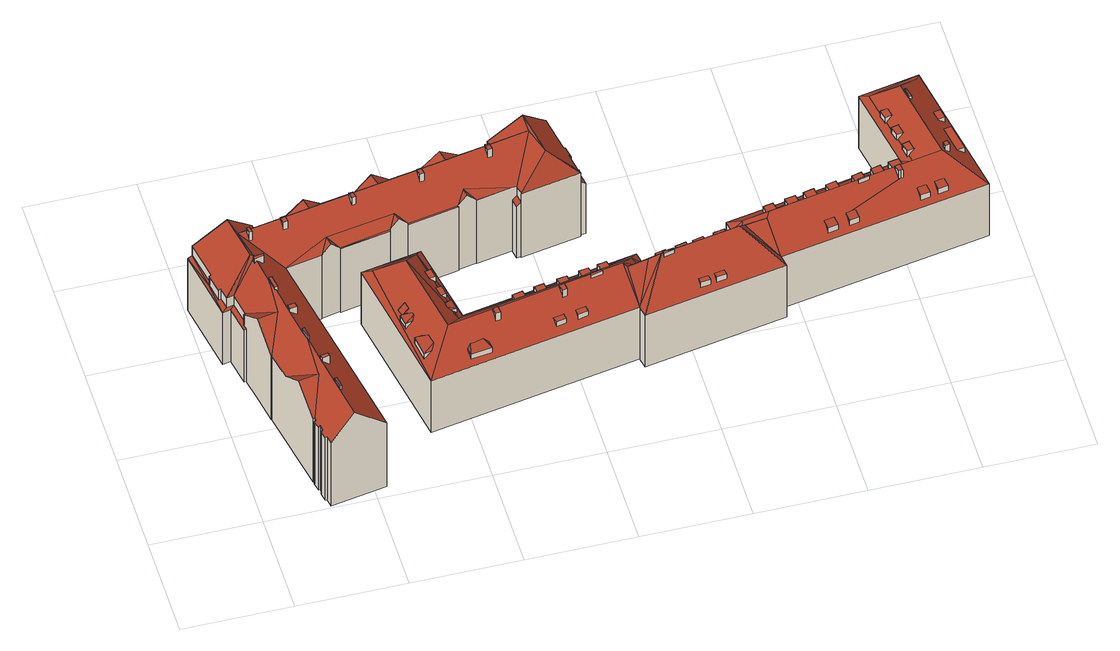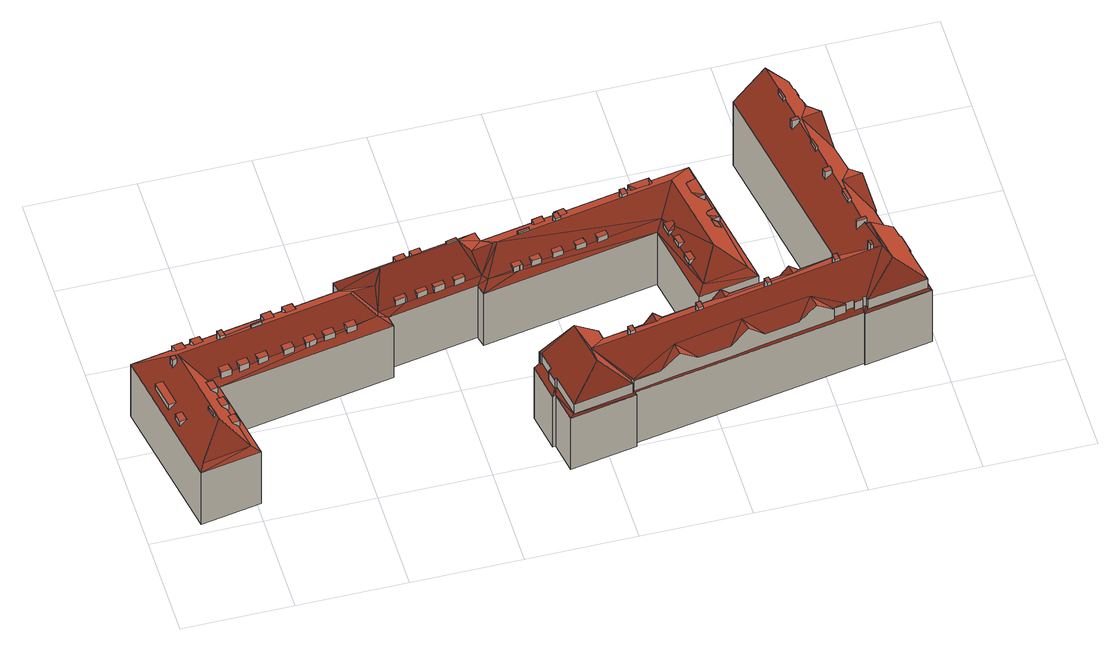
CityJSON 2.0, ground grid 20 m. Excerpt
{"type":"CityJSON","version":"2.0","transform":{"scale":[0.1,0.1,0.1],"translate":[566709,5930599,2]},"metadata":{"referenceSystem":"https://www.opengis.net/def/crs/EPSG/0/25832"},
"CityObjects":{
"building1":{"type":"Building","attributes":{"Grundfläche 2D":"1214.662482","Grundhöhe NN":"2.656"},"children":["building1-1","building1-2","building1-3","building1-4","building1-5","building1-6","building1-7","building1-8","building1-9","building1-10","building1-11"],"geometry":[{"type":"Solid","lod":"3","boundaries":[[[[0,1,2,3,4,5,6,7,8,9,10]],[[11,12,1]],[[12,13,1]],[[14,15,16,17,18,19,2,1,13,20]],[[21,13,12]],[[22,13,21]],[[23,24,22]],[[24,20,13,22]],[[25,20,24]],[[14,26,27,15]],[[28,17,29]],[[17,16,29]],[[30,19,31]],[[32,33,34]],[[35,33,32]],[[36,37,38]],[[36,39,40,37]],[[3,2,41]],[[42,43,19]],[[44,23,22]],[[14,20,25]],[[45,16,15]],[[29,16,45]],[[18,46,47,42,19]],[[31,19,43,48]],[[49,42,47]],[[49,50,51,52,42]],[[53,43,42,52,54,55,56,57]],[[48,43,53]],[[58,34,30]],[[34,33,30]],[[59,60,61,62,63,64,65,2,19,30,33,66]],[[35,67,66,33]],[[68,59,66,69]],[[70,60,71]],[[60,59,71]],[[72,66,67]],[[69,66,72]],[[73,59,68]],[[73,74,71,59]],[[65,75,76,2]],[[41,2,76]],[[77,76,75]],[[78,79,80,81,82,41,76,77]],[[83,41,82]],[[83,3,41]],[[4,3,83,84,85,6,5]],[[6,85,86,38,37,9,8,7]],[[87,10,9,37,40,88,89,90,91,92,93,94,95]],[[85,84,96,97,98]],[[98,99,86,85]],[[100,101,102,103,104,105]],[[106,107,105,104]],[[107,106,108,109,110]],[[111,112,110]],[[112,113,110]],[[113,107,110]],[[114,113,112]],[[115,113,114]],[[114,116,117,115]],[[116,118,119,117]],[[117,119,120,121,122,123,124,125,126,127,128,129,130,131,132]],[[133,134,132,131]],[[135,134,133]],[[136,134,135]],[[137,138,135]],[[138,136,135]],[[139,138,137]],[[140,138,139]],[[141,142,140,139,143,144,145,146]],[[147,148,149,150]],[[142,141,151,152]],[[140,142,152,153]],[[138,140,153,154]],[[136,138,154,155]],[[134,136,155,156]],[[132,134,156,157]],[[117,132,157,158]],[[115,117,158,159]],[[113,115,159,160]],[[107,113,160,161]],[[105,107,161,162]],[[100,105,162,163]],[[101,100,163,164]],[[147,150,165,166]],[[148,147,166,167]],[[1,0,168,169]],[[11,1,169,170]],[[12,11,170,171]],[[22,21,12,171,172]],[[44,22,172,173]],[[23,44,173,174]],[[24,23,174,175]],[[14,25,24,175,176]],[[26,14,176,177]],[[27,26,177,178]],[[15,27,178,179]],[[29,45,15,179,180]],[[28,29,180,181]],[[149,18,17,28,181,165,150]],[[182,47,46,18,149,148,167]],[[49,47,182,183]],[[51,50,49,183,151,141,146]],[[51,146,145,52]],[[52,145,144,54]],[[54,144,143,55]],[[55,143,139,56]],[[56,139,137,57]],[[57,137,135,53]],[[53,135,133,48]],[[48,133,131,31]],[[31,131,130,30]],[[30,130,129,58]],[[126,125,74,73,68,69,72,67,35,32,34,58,129,128,127]],[[74,125,124,71]],[[71,124,123,70]],[[70,123,122,60]],[[60,122,121,61]],[[61,121,120,62]],[[62,120,119,63]],[[63,119,118,64]],[[64,118,116,65]],[[65,116,114,75]],[[75,114,112,77]],[[77,112,111,78]],[[78,111,110,79]],[[79,110,109,80]],[[80,109,108,81]],[[81,108,106,82]],[[82,106,104,83]],[[83,104,103,84]],[[84,103,102,96]],[[184,185,99,98,97,96,102,101,164]],[[86,99,185,186]],[[39,36,38,86,186,187]],[[40,39,187,188]],[[88,40,188,189]],[[89,88,189,190]],[[90,89,190,191]],[[91,90,191,192]],[[92,91,192,193]],[[93,92,193,194]],[[94,93,194,195]],[[87,95,196,197]],[[95,94,195,196]],[[168,0,10,87,197]],[[180,179,178,177,176,175,174,173,172,171,170,169,168,197,196,195,194,193,192,191,190,189,188,187,186,185,184,164,163,162,161,160,159,158,157,156,155,154,153,152,151,183,182,167,166,165,181]]]],"semantics":{"surfaces":[{"type":"RoofSurface"},{"type":"WallSurface"},{"type":"GroundSurface"}],"values":[[0,0,0,0,0,0,0,0,0,0,0,0,0,0,0,0,0,0,0,0,0,0,0,0,0,0,0,0,0,0,0,0,0,0,0,0,0,0,0,0,0,0,0,0,0,0,0,0,0,0,0,0,0,0,0,0,0,0,0,0,0,0,0,0,0,0,0,0,0,0,0,1,1,1,1,1,1,1,1,1,1,1,1,1,1,1,1,1,1,1,1,1,1,1,1,1,1,1,1,1,1,1,1,1,1,1,1,1,1,1,1,1,1,1,1,1,1,1,1,1,1,1,1,1,1,1,1,1,1,1,1,1,1,1,1,1,1,1,1,1,1,1,1,1,1,1,2]]}}]},
"building1-1":{"type":"BuildingInstallation","parents":["building1"],"geometry":[{"type":"MultiSurface","lod":"3","boundaries":[[[198,199,200,201]],[[201,200,202,203]],[[198,201,203,204]],[[199,198,204,205]],[[200,199,205,202]]],"semantics":{"surfaces":[{"type":"RoofSurface"},{"type":"WallSurface"}],"values":[0,1,1,1,1]}}]},
"building1-2":{"type":"BuildingInstallation","parents":["building1"],"geometry":[{"type":"MultiSurface","lod":"3","boundaries":[[[206,207,208,209]],[[210,8,207,206]],[[8,9,208,207]],[[9,211,209,208]],[[210,206,209,211,212]]],"semantics":{"surfaces":[{"type":"RoofSurface"},{"type":"WallSurface"}],"values":[0,1,1,1,1]}}]},
"building1-3":{"type":"BuildingInstallation","parents":["building1"],"geometry":[{"type":"MultiSurface","lod":"3","boundaries":[[[213,214,215,216]],[[216,215,217,218]],[[213,216,218,219]],[[214,213,219,220]],[[215,214,220,217]]],"semantics":{"surfaces":[{"type":"RoofSurface"},{"type":"WallSurface"}],"values":[0,1,1,1,1]}}]},
"building1-4":{"type":"BuildingInstallation","parents":["building1"],"geometry":[{"type":"MultiSurface","lod":"3","boundaries":[[[221,222,223,224]],[[224,223,225,226]],[[226,227,221,224]],[[222,221,227,228]],[[228,225,223,222]]],"semantics":{"surfaces":[{"type":"RoofSurface"},{"type":"WallSurface"}],"values":[0,1,1,1,1]}}]},
"building1-5":{"type":"BuildingInstallation","parents":["building1"],"geometry":[{"type":"MultiSurface","lod":"3","boundaries":[[[229,230,231,232,233]],[[234,6,231,230]],[[6,235,232,231]],[[235,7,236,229,233,232]],[[236,234,230,229]]],"semantics":{"surfaces":[{"type":"RoofSurface"},{"type":"WallSurface"}],"values":[0,1,1,1,1]}}]},
"building1-6":{"type":"BuildingInstallation","parents":["building1"],"geometry":[{"type":"MultiSurface","lod":"3","boundaries":[[[237,238,239,240]],[[240,239,241,242]],[[237,240,242,243]],[[238,237,243,244]],[[239,238,244,241]]],"semantics":{"surfaces":[{"type":"RoofSurface"},{"type":"WallSurface"}],"values":[0,1,1,1,1]}}]},
"building1-7":{"type":"BuildingInstallation","parents":["building1"],"geometry":[{"type":"MultiSurface","lod":"3","boundaries":[[[245,246,247,248,249]],[[5,250,247,246,251]],[[250,252,248,247]],[[245,249,248,252,4,253]],[[253,251,246,245]]],"semantics":{"surfaces":[{"type":"RoofSurface"},{"type":"WallSurface"}],"values":[0,1,1,1,1]}}]},
"building1-8":{"type":"BuildingInstallation","parents":["building1"],"geometry":[{"type":"MultiSurface","lod":"3","boundaries":[[[254,255,256,257]],[[257,256,258,259]],[[254,257,259,260]],[[255,254,260,261]],[[256,255,261,258]]],"semantics":{"surfaces":[{"type":"RoofSurface"},{"type":"WallSurface"}],"values":[0,1,1,1,1]}}]},
"building1-9":{"type":"BuildingInstallation","parents":["building1"],"geometry":[{"type":"MultiSurface","lod":"3","boundaries":[[[262,263,264,265]],[[265,264,266,267]],[[262,265,267,268]],[[263,262,268,269]],[[264,263,269,266]]],"semantics":{"surfaces":[{"type":"RoofSurface"},{"type":"WallSurface"}],"values":[0,1,1,1,1]}}]},
"building1-10":{"type":"BuildingInstallation","parents":["building1"],"geometry":[{"type":"MultiSurface","lod":"3","boundaries":[[[270,271,272,273,274]],[[275,272,271,276,277]],[[275,278,273,272]],[[279,270,274,273,278,280]],[[271,270,279,276]]],"semantics":{"surfaces":[{"type":"RoofSurface"},{"type":"WallSurface"}],"values":[0,1,1,1,1]}}]},
"building1-11":{"type":"BuildingInstallation","parents":["building1"],"geometry":[{"type":"MultiSurface","lod":"3","boundaries":[[[281,282,283,284]],[[284,283,285,286]],[[281,284,286,287]],[[282,281,287,288]],[[283,282,288,285]]],"semantics":{"surfaces":[{"type":"RoofSurface"},{"type":"WallSurface"}],"values":[0,1,1,1,1]}}]},
"building2":{"type":"Building","attributes":{"Grundfläche 2D":"1544.522096","Grundhöhe NN":"2.729"},"children":["building2-1","building2-2","building2-3","building2-4","building2-5","building2-6","building2-7","building2-8","building2-9","building2-10","building2-11","building2-12","building2-13","building2-14","building2-15","building2-16","building2-17","building2-18","building2-19","building2-20","building2-21","building2-22","building2-23","building2-24","building2-25","building2-26","building2-27","building2-28","building2-29","building2-30","building2-31","building2-32","building2-33","building2-34","building2-35","building2-36","building2-37","building2-38","building2-39","building2-40","building2-41"],"geometry":[{"type":"Solid","lod":"3","boundaries":[[[[289,290,291,292]],[[290,293,291]],[[294,289,292]],[[295,296,297]],[[297,298,299]],[[297,296,298]],[[300,301,295,302],[303,304,305,306,307,308,309]],[[301,310,296,295],[293,290,289,294,311,312]],[[302,313,300]],[[302,314,313]],[[315,316,317]],[[316,318,317]],[[319,320,315]],[[320,321,315]],[[315,321,322,316]],[[299,298,319]],[[323,324,325,326,327,328,329,330,320,319,331,332]],[[322,321,330,333,316]],[[330,321,320]],[[300,331,301]],[[334,335,336,337]],[[309,308,307,338,339]],[[307,306,338]],[[303,309,339]],[[340,341,342,343,344,345,346,347,348,349,350,351,352,353,354,355,356,357]],[[358,359,302]],[[302,359,314]],[[358,360,361,359]],[[362,361,360]],[[362,363,361]],[[364,362,365,356,355],[366,367,368,367]],[[367,366,367,368]],[[362,364,363]],[[356,365,369,370,371],[337,336,372,373]],[[374,375,369]],[[369,375,370]],[[376,357,377,378,379,380,381,382,375,374]],[[383,384,385,386,387,388,376,389,354]],[[348,347,346,345,344,343,342,341,340,357,376,388]],[[385,384,383,354,353,352,351,350,349,348,388,387,386]],[[390,354,389]],[[390,391,354]],[[392,393,391,390,394]],[[394,395,394,392]],[[396,397,398,399,395,394,390,317,318,400]],[[314,318,313]],[[359,318,314]],[[393,392,401,394,395,399,398,397,396,400,318,359,361,391]],[[392,394,401]],[[363,391,361]],[[364,391,363]],[[329,328,327,326,325,324,323,332,331,300,316,333,330]],[[402,403,404,405,406,407,331,319,298]],[[408,409,310,301,331]],[[405,404,403,402,298,310,409,408,331,407,406]],[[298,296,310]],[[313,318,300]],[[300,318,316]],[[355,354,391,364]],[[375,382,381,380,379,378,377,357,356,371]],[[370,375,371]],[[292,291,312,311]],[[292,311,294]],[[293,312,291]],[[335,372,336]],[[337,373,334]],[[335,334,373,372]],[[339,338,305,304]],[[339,304,303]],[[306,305,338]],[[410,411,295,297]],[[411,412,302,295]],[[412,413,358,302]],[[413,414,360,358]],[[414,415,362,360]],[[415,416,365,362]],[[416,417,369,365]],[[417,418,374,369]],[[418,419,376,374]],[[419,420,389,376]],[[420,421,390,389]],[[421,422,317,390]],[[422,423,315,317]],[[423,424,319,315]],[[424,425,299,319]],[[425,410,297,299]],[[414,413,412,411,410,425,424,423,422,421,420,419,418,417,416,415]]]],"semantics":{"surfaces":[{"type":"RoofSurface"},{"type":"WallSurface"},{"type":"GroundSurface"}],"values":[[0,0,0,0,0,0,0,0,0,0,0,0,0,0,0,0,0,0,0,0,0,0,0,0,0,0,0,0,0,0,0,0,0,0,0,0,0,0,0,0,0,0,0,0,0,0,0,0,0,0,0,0,0,0,0,0,0,0,0,0,0,1,1,1,1,1,1,1,1,1,1,1,1,1,1,1,1,1,1,1,1,1,1,1,1,1,2]]}}]},
"building2-1":{"type":"BuildingInstallation","parents":["building2"],"geometry":[{"type":"MultiSurface","lod":"3","boundaries":[[[426,427,401,428,429,430,431]],[[427,426,432]],[[433,429,428,434,393]],[[433,392,394,431,430,429]],[[394,432,426,431]]],"semantics":{"surfaces":[{"type":"RoofSurface"},{"type":"WallSurface"}],"values":[0,1,1,1,1]}}]},
"building2-2":{"type":"BuildingInstallation","parents":["building2"],"geometry":[{"type":"MultiSurface","lod":"3","boundaries":[[[435,436,437,438,439,440,441]],[[437,436,442,330]],[[443,440,439,438,333,322]],[[443,321,441,440]],[[321,320,435,441]],[[320,442,436,435]]],"semantics":{"surfaces":[{"type":"RoofSurface"},{"type":"WallSurface"}],"values":[0,1,1,1,1,1]}}]},
"building2-3":{"type":"BuildingInstallation","parents":["building2"],"geometry":[{"type":"MultiSurface","lod":"3","boundaries":[[[444,445,446,447,448]],[[448,447,449,385,351]],[[450,446,445,444,350,386]],[[450,449,447,446]]],"semantics":{"surfaces":[{"type":"RoofSurface"},{"type":"WallSurface"}],"values":[0,1,1,1]}}]},
"building2-4":{"type":"BuildingInstallation","parents":["building2"],"geometry":[{"type":"MultiSurface","lod":"3","boundaries":[[[451,452,453,454]],[[454,453,455,456]],[[454,456,451]],[[452,455,453]]],"semantics":{"surfaces":[{"type":"RoofSurface"},{"type":"WallSurface"}],"values":[0,1,1,1]}}]},
"building2-5":{"type":"BuildingInstallation","parents":["building2"],"geometry":[{"type":"MultiSurface","lod":"3","boundaries":[[[457,458,459,460,461]],[[462,463,458,457]],[[459,458,463,464]],[[457,461,462]]],"semantics":{"surfaces":[{"type":"RoofSurface"},{"type":"WallSurface"}],"values":[0,1,1,1]}}]},
"building2-6":{"type":"BuildingInstallation","parents":["building2"],"geometry":[{"type":"MultiSurface","lod":"3","boundaries":[[[465,466,467,468]],[[468,467,469,332]],[[466,465,323,470]],[[470,469,467,466]]],"semantics":{"surfaces":[{"type":"RoofSurface"},{"type":"WallSurface"}],"values":[0,1,1,1]}}]},
"building2-7":{"type":"BuildingInstallation","parents":["building2"],"geometry":[{"type":"MultiSurface","lod":"3","boundaries":[[[471,472,473,474]],[[474,473,475,476]],[[471,474,476,477]],[[472,471,477,478]],[[473,472,478,475]]],"semantics":{"surfaces":[{"type":"RoofSurface"},{"type":"WallSurface"}],"values":[0,1,1,1,1]}}]},
"building2-8":{"type":"BuildingInstallation","parents":["building2"],"geometry":[{"type":"MultiSurface","lod":"3","boundaries":[[[479,480,481,482]],[[377,483,482,481,484]],[[480,479,378,485]],[[485,484,481,480]]],"semantics":{"surfaces":[{"type":"RoofSurface"},{"type":"WallSurface"}],"values":[0,1,1,1]}}]},
"building2-9":{"type":"BuildingInstallation","parents":["building2"],"geometry":[{"type":"MultiSurface","lod":"3","boundaries":[[[486,487,488,489,490,491]],[[488,487,492,367]],[[489,488,367,493]],[[494,491,490,489,493,366]],[[486,491,494,495]],[[487,486,495,492]]],"semantics":{"surfaces":[{"type":"RoofSurface"},{"type":"WallSurface"}],"values":[0,1,1,1,1,1]}}]},
"building2-10":{"type":"BuildingInstallation","parents":["building2"],"geometry":[{"type":"MultiSurface","lod":"3","boundaries":[[[496,497,409,498]],[[499,496,498,500]],[[499,500,501]],[[497,496,502,406]],[[503,499,501,408,407]],[[503,502,496,499]]],"semantics":{"surfaces":[{"type":"RoofSurface"},{"type":"WallSurface"}],"values":[0,0,0,1,1,1]}}]},
"building2-11":{"type":"BuildingInstallation","parents":["building2"],"geometry":[{"type":"MultiSurface","lod":"3","boundaries":[[[504,505,506,507]],[[507,506,508,343]],[[509,505,504,510,342]],[[509,508,506,505]]],"semantics":{"surfaces":[{"type":"RoofSurface"},{"type":"WallSurface"}],"values":[0,1,1,1]}}]},
"building2-12":{"type":"BuildingInstallation","parents":["building2"],"geometry":[{"type":"MultiSurface","lod":"3","boundaries":[[[511,512,513,514]],[[514,513,515,516]],[[514,516,511]],[[512,515,513]]],"semantics":{"surfaces":[{"type":"RoofSurface"},{"type":"WallSurface"}],"values":[0,1,1,1]}}]},
"building2-13":{"type":"BuildingInstallation","parents":["building2"],"geometry":[{"type":"MultiSurface","lod":"3","boundaries":[[[517,518,519,520,521,522]],[[523,387,349,522,521,520]],[[518,517,348,524]],[[524,388,519,518]],[[388,523,520,519]]],"semantics":{"surfaces":[{"type":"RoofSurface"},{"type":"WallSurface"}],"values":[0,1,1,1,1]}}]},
"building2-14":{"type":"BuildingInstallation","parents":["building2"],"geometry":[{"type":"MultiSurface","lod":"3","boundaries":[[[525,526,527,528,529]],[[525,529,528,530,379]],[[527,526,380,531]],[[531,530,528,527]]],"semantics":{"surfaces":[{"type":"RoofSurface"},{"type":"WallSurface"}],"values":[0,1,1,1]}}]},
"building2-15":{"type":"BuildingInstallation","parents":["building2"],"geometry":[{"type":"MultiSurface","lod":"3","boundaries":[[[532,533,534,535]],[[533,536,534]],[[535,537,532]],[[533,532,537,536]]],"semantics":{"surfaces":[{"type":"RoofSurface"},{"type":"WallSurface"}],"values":[0,1,1,1]}}]},
"building2-16":{"type":"BuildingInstallation","parents":["building2"],"geometry":[{"type":"MultiSurface","lod":"3","boundaries":[[[538,539,540,541]],[[541,540,542,345]],[[539,538,344,543]],[[543,542,540,539]]],"semantics":{"surfaces":[{"type":"RoofSurface"},{"type":"WallSurface"}],"values":[0,1,1,1]}}]},
"building2-17":{"type":"BuildingInstallation","parents":["building2"],"geometry":[{"type":"MultiSurface","lod":"3","boundaries":[[[544,545,546,547]],[[546,548,404,547]],[[545,544,405,549]],[[549,548,546,545]]],"semantics":{"surfaces":[{"type":"RoofSurface"},{"type":"WallSurface"}],"values":[0,1,1,1]}}]},
"building2-18":{"type":"BuildingInstallation","parents":["building2"],"geometry":[{"type":"MultiSurface","lod":"3","boundaries":[[[550,551,552,553]],[[553,552,554,328]],[[551,550,329,555]],[[555,554,552,551]]],"semantics":{"surfaces":[{"type":"RoofSurface"},{"type":"WallSurface"}],"values":[0,1,1,1]}}]},
"building2-19":{"type":"BuildingInstallation","parents":["building2"],"geometry":[{"type":"MultiSurface","lod":"3","boundaries":[[[556,557,558,559,560,561]],[[556,561,560,562,402]],[[559,558,557,403,563]],[[560,559,563,562]]],"semantics":{"surfaces":[{"type":"RoofSurface"},{"type":"WallSurface"}],"values":[0,1,1,1]}}]},
"building2-20":{"type":"BuildingInstallation","parents":["building2"],"geometry":[{"type":"MultiSurface","lod":"3","boundaries":[[[564,565,566,567]],[[567,566,568,569]],[[566,565,570,568]],[[564,567,569,571]],[[565,564,571,570]]],"semantics":{"surfaces":[{"type":"RoofSurface"},{"type":"WallSurface"}],"values":[0,1,1,1,1]}}]},
"building2-21":{"type":"BuildingInstallation","parents":["building2"],"geometry":[{"type":"MultiSurface","lod":"3","boundaries":[[[572,573,574,575]],[[575,574,576,577]],[[572,575,577,578]],[[573,572,578,579]],[[574,573,579,576]]],"semantics":{"surfaces":[{"type":"RoofSurface"},{"type":"WallSurface"}],"values":[0,1,1,1,1]}}]},
"building2-22":{"type":"BuildingInstallation","parents":["building2"],"geometry":[{"type":"MultiSurface","lod":"3","boundaries":[[[580,581,582,583]],[[581,584,582]],[[585,580,583]],[[583,582,586,587]],[[583,587,585]],[[584,586,582]]],"semantics":{"surfaces":[{"type":"RoofSurface"},{"type":"WallSurface"}],"values":[0,0,0,1,1,1]}}]},
"building2-23":{"type":"BuildingInstallation","parents":["building2"],"geometry":[{"type":"MultiSurface","lod":"3","boundaries":[[[588,589,590,591]],[[591,590,592,347]],[[589,588,346,593]],[[593,592,590,589]]],"semantics":{"surfaces":[{"type":"RoofSurface"},{"type":"WallSurface"}],"values":[0,1,1,1]}}]},
"building2-24":{"type":"BuildingInstallation","parents":["building2"],"geometry":[{"type":"MultiSurface","lod":"3","boundaries":[[[594,595,596,597]],[[597,596,598,599]],[[594,597,599,600]],[[595,594,600,601]],[[596,595,601,598]]],"semantics":{"surfaces":[{"type":"RoofSurface"},{"type":"WallSurface"}],"values":[0,1,1,1,1]}}]},
"building2-25":{"type":"BuildingInstallation","parents":["building2"],"geometry":[{"type":"MultiSurface","lod":"3","boundaries":[[[602,603,604,605]],[[605,604,606,607]],[[602,605,607,608]],[[603,602,608,609]],[[604,603,609,606]]],"semantics":{"surfaces":[{"type":"RoofSurface"},{"type":"WallSurface"}],"values":[0,1,1,1,1]}}]},
"building2-26":{"type":"BuildingInstallation","parents":["building2"],"geometry":[{"type":"MultiSurface","lod":"3","boundaries":[[[610,611,612,613,614]],[[614,613,615,326]],[[616,612,611,610,327]],[[616,615,613,612]]],"semantics":{"surfaces":[{"type":"RoofSurface"},{"type":"WallSurface"}],"values":[0,1,1,1]}}]},
"building2-27":{"type":"BuildingInstallation","parents":["building2"],"geometry":[{"type":"MultiSurface","lod":"3","boundaries":[[[617,618,619,620]],[[617,620,621,399]],[[619,618,395,622]],[[620,619,622,621]]],"semantics":{"surfaces":[{"type":"RoofSurface"},{"type":"WallSurface"}],"values":[0,1,1,1]}}]},
"building2-28":{"type":"BuildingInstallation","parents":["building2"],"geometry":[{"type":"MultiSurface","lod":"3","boundaries":[[[623,624,625,626,627,628]],[[623,628,627,629,324]],[[626,625,624,325,630]],[[627,626,630,629]]],"semantics":{"surfaces":[{"type":"RoofSurface"},{"type":"WallSurface"}],"values":[0,1,1,1]}}]},
"building2-29":{"type":"BuildingInstallation","parents":["building2"],"geometry":[{"type":"MultiSurface","lod":"3","boundaries":[[[631,632,633,634]],[[634,633,635,636]],[[631,634,636,637]],[[632,631,637,638]],[[633,632,638,635]]],"semantics":{"surfaces":[{"type":"RoofSurface"},{"type":"WallSurface"}],"values":[0,1,1,1,1]}}]},
"building2-30":{"type":"BuildingInstallation","parents":["building2"],"geometry":[{"type":"MultiSurface","lod":"3","boundaries":[[[639,640,641,642]],[[642,641,643,644]],[[639,642,644,645]],[[640,639,645,646]],[[641,640,646,643]]],"semantics":{"surfaces":[{"type":"RoofSurface"},{"type":"WallSurface"}],"values":[0,1,1,1,1]}}]},
"building2-31":{"type":"BuildingInstallation","parents":["building2"],"geometry":[{"type":"MultiSurface","lod":"3","boundaries":[[[647,648,649,650]],[[651,652,649,648]],[[650,649,652]],[[648,647,368,651]]],"semantics":{"surfaces":[{"type":"RoofSurface"},{"type":"WallSurface"}],"values":[0,1,1,1]}}]},
"building2-32":{"type":"BuildingInstallation","parents":["building2"],"geometry":[{"type":"MultiSurface","lod":"3","boundaries":[[[653,654,655,656]],[[656,655,657,658]],[[656,658,653]],[[654,657,655]]],"semantics":{"surfaces":[{"type":"RoofSurface"},{"type":"WallSurface"}],"values":[0,1,1,1]}}]},
"building2-33":{"type":"BuildingInstallation","parents":["building2"],"geometry":[{"type":"MultiSurface","lod":"3","boundaries":[[[659,660,661,662]],[[662,661,663,664]],[[662,664,659]],[[660,663,661]]],"semantics":{"surfaces":[{"type":"RoofSurface"},{"type":"WallSurface"}],"values":[0,1,1,1]}}]},
"building2-34":{"type":"BuildingInstallation","parents":["building2"],"geometry":[{"type":"MultiSurface","lod":"3","boundaries":[[[665,666,667,668]],[[668,667,669,397]],[[666,665,398,670]],[[670,669,667,666]]],"semantics":{"surfaces":[{"type":"RoofSurface"},{"type":"WallSurface"}],"values":[0,1,1,1]}}]},
"building2-35":{"type":"BuildingInstallation","parents":["building2"],"geometry":[{"type":"MultiSurface","lod":"3","boundaries":[[[671,672,673,674,675,676]],[[677,676,675,678,341]],[[340,679,674,673,672,671,680]],[[679,678,675,674]]],"semantics":{"surfaces":[{"type":"RoofSurface"},{"type":"WallSurface"}],"values":[0,1,1,1]}}]},
"building2-36":{"type":"BuildingInstallation","parents":["building2"],"geometry":[{"type":"MultiSurface","lod":"3","boundaries":[[[681,682,683,684]],[[383,353,684,683,685]],[[384,686,682,681,352]],[[686,685,683,682]]],"semantics":{"surfaces":[{"type":"RoofSurface"},{"type":"WallSurface"}],"values":[0,1,1,1]}}]},
"building2-37":{"type":"BuildingInstallation","parents":["building2"],"geometry":[{"type":"MultiSurface","lod":"3","boundaries":[[[687,688,689,690]],[[691,692,687,690]],[[688,687,692,693]],[[690,689,694,691]]],"semantics":{"surfaces":[{"type":"RoofSurface"},{"type":"WallSurface"}],"values":[0,1,1,1]}}]},
"building2-38":{"type":"BuildingInstallation","parents":["building2"],"geometry":[{"type":"MultiSurface","lod":"3","boundaries":[[[695,696,697,698]],[[699,700,697,696]],[[698,697,700,701]],[[696,695,702,699]]],"semantics":{"surfaces":[{"type":"RoofSurface"},{"type":"WallSurface"}],"values":[0,1,1,1]}}]},
"building2-39":{"type":"BuildingInstallation","parents":["building2"],"geometry":[{"type":"MultiSurface","lod":"3","boundaries":[[[703,704,705,706,707]],[[707,706,708,381]],[[709,705,704,703,382]],[[709,708,706,705]]],"semantics":{"surfaces":[{"type":"RoofSurface"},{"type":"WallSurface"}],"values":[0,1,1,1]}}]},
"building2-40":{"type":"BuildingInstallation","parents":["building2"],"geometry":[{"type":"MultiSurface","lod":"3","boundaries":[[[710,711,712,713,714]],[[714,715,400,710]],[[716,713,712,711,396]],[[716,715,714,713]]],"semantics":{"surfaces":[{"type":"RoofSurface"},{"type":"WallSurface"}],"values":[0,1,1,1]}}]},
"building2-41":{"type":"BuildingInstallation","parents":["building2"],"geometry":[{"type":"MultiSurface","lod":"3","boundaries":[[[717,718,719,720]],[[720,719,721,722]],[[717,720,722,723]],[[718,717,723,724]],[[719,718,724,721]]],"semantics":{"surfaces":[{"type":"RoofSurface"},{"type":"WallSurface"}],"values":[0,1,1,1,1]}}]}
},
"vertices":[
[222,23,164],[152,409,164],[81,457,221],[94,400,219],[95,395,219],[96,390,219],[104,342,219],[109,318,219],[127,214,219],[131,195,219],[163,12,219],[218,421,164],[218,422,164],[232,444,182],[377,452,166],[468,468,166],[483,489,182],[568,486,164],[576,487,164],[615,554,221],[357,466,182],[236,426,183],[252,429,165],[344,444,164],[344,446,167],[361,449,184],[377,450,164],[469,467,164],[503,474,164],[503,475,164],[551,590,163],[556,590,164],[466,576,189],[470,553,189],[501,583,163],[432,570,163],[95,119,205],[131,125,205],[86,171,164],[105,65,164],[108,66,164],[88,402,224],[630,499,225],[614,587,225],[253,427,164],[485,471,184],[579,470,164],[579,468,164],[555,599,164],[688,488,164],[687,491,164],[687,495,164],[685,494,165],[663,619,164],[679,531,165],[683,531,160],[679,553,160],[675,552,164],[551,592,161],[221,508,189],[162,517,165],[147,514,165],[146,517,161],[131,514,161],[131,512,164],[124,511,164],[346,530,191],[374,560,163],[248,537,163],[310,548,163],[162,519,162],[184,523,163],[341,554,191],[216,531,189],[184,525,163],[123,519,164],[72,489,224],[14,500,164],[27,428,164],[24,428,161],[30,392,161],[34,392,164],[38,370,164],[51,373,164],[59,327,164],[102,280,205],[76,222,164],[120,4,164],[109,60,164],[106,60,161],[109,45,161],[112,46,165],[114,36,165],[111,35,161],[114,20,161],[117,20,164],[56,326,164],[58,317,171],[66,274,205],[75,222,164],[54,317,134],[58,317,137],[56,326,137],[59,327,141],[51,373,140],[45,368,134],[38,370,140],[30,365,134],[34,392,140],[30,392,138],[24,428,138],[27,428,140],[14,500,141],[6,501,134],[123,519,141],[129,523,134],[124,511,141],[130,519,134],[131,512,144],[131,514,141],[146,517,141],[147,514,146],[162,517,146],[162,519,142],[184,523,142],[184,525,139],[310,548,138],[374,560,137],[466,576,137],[551,592,136],[551,590,140],[556,590,140],[550,593,134],[555,599,140],[549,600,134],[663,619,140],[670,622,134],[675,552,140],[680,563,134],[679,553,138],[685,564,131],[687,491,140],[698,492,131],[683,531,138],[679,531,142],[685,494,142],[687,495,140],[571,469,133],[579,470,141],[576,487,141],[568,486,133],[687,491,7],[698,492,7],[685,564,7],[680,563,7],[670,622,7],[549,600,7],[550,593,7],[130,519,7],[129,523,7],[6,501,7],[30,365,7],[45,368,7],[54,317,7],[58,317,7],[568,486,7],[571,469,7],[579,470,7],[222,23,7],[152,409,7],[218,421,7],[218,422,7],[252,429,7],[253,427,7],[344,444,7],[344,446,7],[377,452,7],[377,450,7],[469,467,7],[468,468,7],[503,475,7],[503,474,7],[579,468,7],[688,488,7],[66,274,7],[75,222,7],[76,222,7],[105,65,7],[108,66,7],[109,60,7],[106,60,7],[109,45,7],[112,46,7],[114,36,7],[111,35,7],[114,20,7],[117,20,7],[120,4,7],
[294,481,226],[292,493,226],[284,492,226],[286,480,226],[284,492,219],[286,480,207],[294,481,207],[292,493,219],
[131,215,226],[127,214,226],[131,195,226],[134,196,226],[131,215,216],[134,196,216],[133,202,216],
[154,70,226],[157,71,226],[153,91,226],[150,90,226],[153,91,216],[150,90,219],[154,70,219],[157,71,215],
[169,458,225],[167,471,225],[159,469,225],[161,457,225],[159,469,219],[161,457,207],[169,458,207],[167,471,219],
[113,319,225],[109,343,225],[104,342,225],[108,318,225],[109,318,225],[109,343,215],[108,318,219],[113,319,215],
[542,539,226],[534,538,226],[536,525,226],[544,526,226],[536,525,206],[544,526,206],[542,539,218],[534,538,219],
[91,394,226],[92,389,226],[109,392,226],[109,397,226],[95,395,226],[109,392,206],[92,389,214],[109,397,206],[91,394,214],
[132,265,226],[130,274,226],[118,272,226],[119,263,226],[118,272,218],[119,263,218],[132,265,207],[130,274,207],
[153,148,227],[140,146,227],[142,139,227],[155,141,227],[142,139,219],[155,141,206],[153,148,206],[140,146,218],
[102,458,230],[97,457,230],[99,447,230],[104,447,230],[102,455,230],[99,447,208],[97,457,218],[97,455,216],[104,447,208],[102,458,218],[102,455,215],
[417,516,225],[409,515,225],[411,502,225],[419,503,225],[411,502,206],[419,503,206],[417,516,218],[409,515,218],
[347,180,162],[343,202,161],[321,207,155],[327,167,155],[334,209,155],[341,170,155],[327,122,135],[295,380,147],[279,392,135],[377,396,147],[388,412,135],[695,249,189],[375,190,189],[709,191,135],[439,165,155],[441,151,142],[403,145,143],[400,158,155],[407,165,160],[416,166,160],[430,169,161],[346,351,189],[327,167,142],[321,207,142],[702,244,183],[741,252,183],[736,310,135],[723,291,149],[740,289,135],[730,277,145],[417,252,135],[666,284,146],[667,284,146],[677,285,147],[523,256,149],[545,260,149],[562,263,149],[586,267,149],[604,270,149],[627,274,149],[644,277,149],[661,280,149],[406,235,149],[504,253,149],[678,283,149],[1328,380,156],[1319,433,156],[1305,431,156],[1314,378,156],[403,145,155],[441,151,155],[1215,381,144],[1196,377,145],[1181,374,145],[1163,371,145],[1146,367,145],[1128,364,146],[1099,358,146],[1081,355,146],[1059,350,147],[1041,347,147],[1025,344,147],[1006,340,148],[985,336,148],[966,332,148],[924,324,149],[964,297,189],[1282,355,189],[1238,385,144],[713,171,135],[761,241,203],[973,218,135],[904,266,203],[969,239,135],[918,284,182],[958,289,183],[1351,308,135],[1205,326,175],[1201,325,175],[1095,285,156],[1302,579,135],[1296,565,142],[1253,515,189],[1319,433,144],[1328,380,144],[1192,559,135],[1206,548,142],[1221,398,135],[1235,398,144],[1231,417,144],[1227,439,143],[1223,457,143],[1219,482,143],[1215,499,143],[966,334,147],[984,339,146],[1005,344,145],[1024,349,144],[1039,352,143],[1053,356,143],[901,340,135],[905,319,135],[920,311,145],[872,303,145],[888,306,145],[871,303,145],[849,299,145],[780,286,145],[798,290,145],[818,293,145],[830,295,145],[761,283,145],[884,295,158],[386,347,148],[389,329,148],[393,306,148],[397,288,148],[399,272,149],[403,252,149],[398,251,154],[391,265,159],[279,392,7],[327,122,7],[709,191,7],[713,171,7],[973,218,7],[969,239,7],[1351,308,7],[1302,579,7],[1192,559,7],[1221,398,7],[901,340,7],[905,319,7],[740,289,7],[736,310,7],[417,252,7],[388,412,7],
[868,302,158],[870,293,158],[890,296,158],[888,306,158],[872,303,158],[871,303,158],[868,302,145],[888,306,144],[890,298,156],
[666,284,159],[660,283,159],[663,272,159],[680,275,159],[677,285,159],[677,286,159],[667,284,159],[660,283,146],[677,286,146],
[1026,337,156],[1024,349,156],[1024,350,156],[1005,347,156],[1007,333,156],[1005,347,143],[1024,350,143],
[1242,315,159],[1225,311,159],[1228,295,156],[1245,298,156],[1228,295,143],[1245,298,143],
[560,176,157],[578,180,157],[576,192,157],[570,191,157],[557,188,157],[560,176,146],[578,180,146],[576,191,156],
[525,247,159],[523,258,159],[504,254,159],[506,244,159],[504,254,147],[523,258,147],
[587,227,192],[578,225,192],[581,212,192],[589,214,192],[581,212,175],[589,214,175],[587,227,187],[578,225,187],
[1242,419,156],[1229,416,156],[1232,398,156],[1246,400,156],[1239,399,149],[1232,398,142],[1229,416,142],
[1194,337,194],[1197,324,194],[1201,325,194],[1205,325,194],[1205,326,194],[1203,339,194],[1197,324,175],[1205,325,175],[1203,339,187],[1194,337,188],
[403,273,156],[393,271,156],[390,263,161],[407,252,156],[391,255,161],[396,251,156],[403,273,145],[407,252,145],
[1183,365,156],[1180,379,156],[1162,375,156],[1164,362,156],[1162,375,142],[1180,379,142],[1182,368,153],
[834,213,157],[816,210,157],[818,199,157],[836,202,157],[818,199,144],[836,202,144],
[1060,343,156],[1058,357,156],[1053,356,156],[1039,353,156],[1039,352,156],[1042,339,156],[1039,353,143],[1058,357,143],
[1238,441,156],[1235,460,156],[1221,457,156],[1225,439,156],[1227,439,156],[1225,439,142],[1221,457,142],
[1314,456,156],[1311,475,156],[1297,472,156],[1300,453,156],[1311,475,144],[1314,456,144],
[1148,359,156],[1145,372,156],[1127,368,156],[1129,355,156],[1127,368,143],[1145,372,143],
[388,286,158],[398,288,158],[395,306,158],[384,305,158],[395,306,146],[398,288,147],
[646,269,159],[644,280,159],[626,277,159],[628,265,159],[626,277,146],[644,280,146],
[377,346,158],[380,328,158],[389,329,158],[391,329,158],[388,348,158],[386,347,158],[388,348,146],[391,329,146],
[325,284,160],[313,281,149],[316,267,149],[328,269,160],[316,267,148],[328,269,159],[313,281,148],[325,284,159],
[1260,505,192],[1257,505,192],[1260,486,192],[1264,486,192],[1260,486,187],[1264,486,184],[1260,505,184],[1257,505,187],
[333,253,161],[332,258,161],[311,262,155],[315,241,155],[324,265,155],[328,244,155],[311,262,142],[315,241,143],
[1101,350,156],[1098,364,156],[1080,360,156],[1082,347,156],[1080,360,143],[1098,364,143],
[465,205,193],[456,203,193],[458,190,193],[467,191,193],[458,190,175],[467,191,175],[465,205,187],[456,203,187],
[656,241,192],[636,237,192],[636,233,192],[657,237,192],[636,233,183],[657,237,184],[656,241,187],[636,237,187],
[606,262,159],[604,270,159],[604,272,159],[586,269,159],[588,258,159],[586,269,147],[604,272,147],
[832,286,158],[851,290,158],[849,299,158],[830,295,158],[830,295,144],[849,299,144],
[547,251,159],[564,254,159],[562,263,159],[562,265,159],[544,262,159],[545,260,159],[544,262,147],[562,265,147],
[1145,329,194],[1127,325,194],[1127,322,194],[1146,326,194],[1127,322,185],[1146,326,185],[1145,329,188],[1127,325,188],
[1294,370,194],[1287,368,194],[1288,359,194],[1296,361,194],[1288,359,182],[1296,361,176],[1294,370,175],[1287,368,182],
[1095,288,159],[1097,271,156],[1115,274,156],[1112,291,159],[1097,271,143],[1115,274,143],
[1275,320,159],[1257,317,159],[1260,301,156],[1278,304,156],[1260,301,143],[1278,304,143],
[863,218,157],[845,215,157],[847,204,157],[865,207,157],[847,204,144],[865,207,144],
[820,284,158],[818,294,158],[798,290,158],[800,280,158],[798,290,144],[818,294,144],
[1216,371,156],[1215,378,156],[1215,381,156],[1214,385,156],[1195,382,156],[1198,368,156],[1197,372,151],[1195,382,142],[1214,385,142],[1215,378,148],
[986,329,156],[983,343,156],[965,340,156],[967,326,156],[965,340,143],[983,343,143],
[618,187,157],[616,199,157],[598,196,157],[600,183,157],[600,183,145],[618,187,145],[618,191,149],[599,191,152],
[1055,281,159],[1058,264,156],[1076,267,156],[1073,284,159],[1058,264,143],[1076,267,143],[1074,278,153],[1057,271,150],
[1227,501,156],[1215,499,156],[1213,498,156],[1217,481,156],[1230,484,156],[1217,481,142],[1213,498,141],
[763,274,158],[782,277,158],[780,286,158],[780,287,158],[761,283,158],[761,283,144],[780,287,144],
[782,244,206],[763,241,206],[764,236,206],[783,240,206],[764,236,196],[783,240,197],[782,244,202],[763,241,202]
]}
